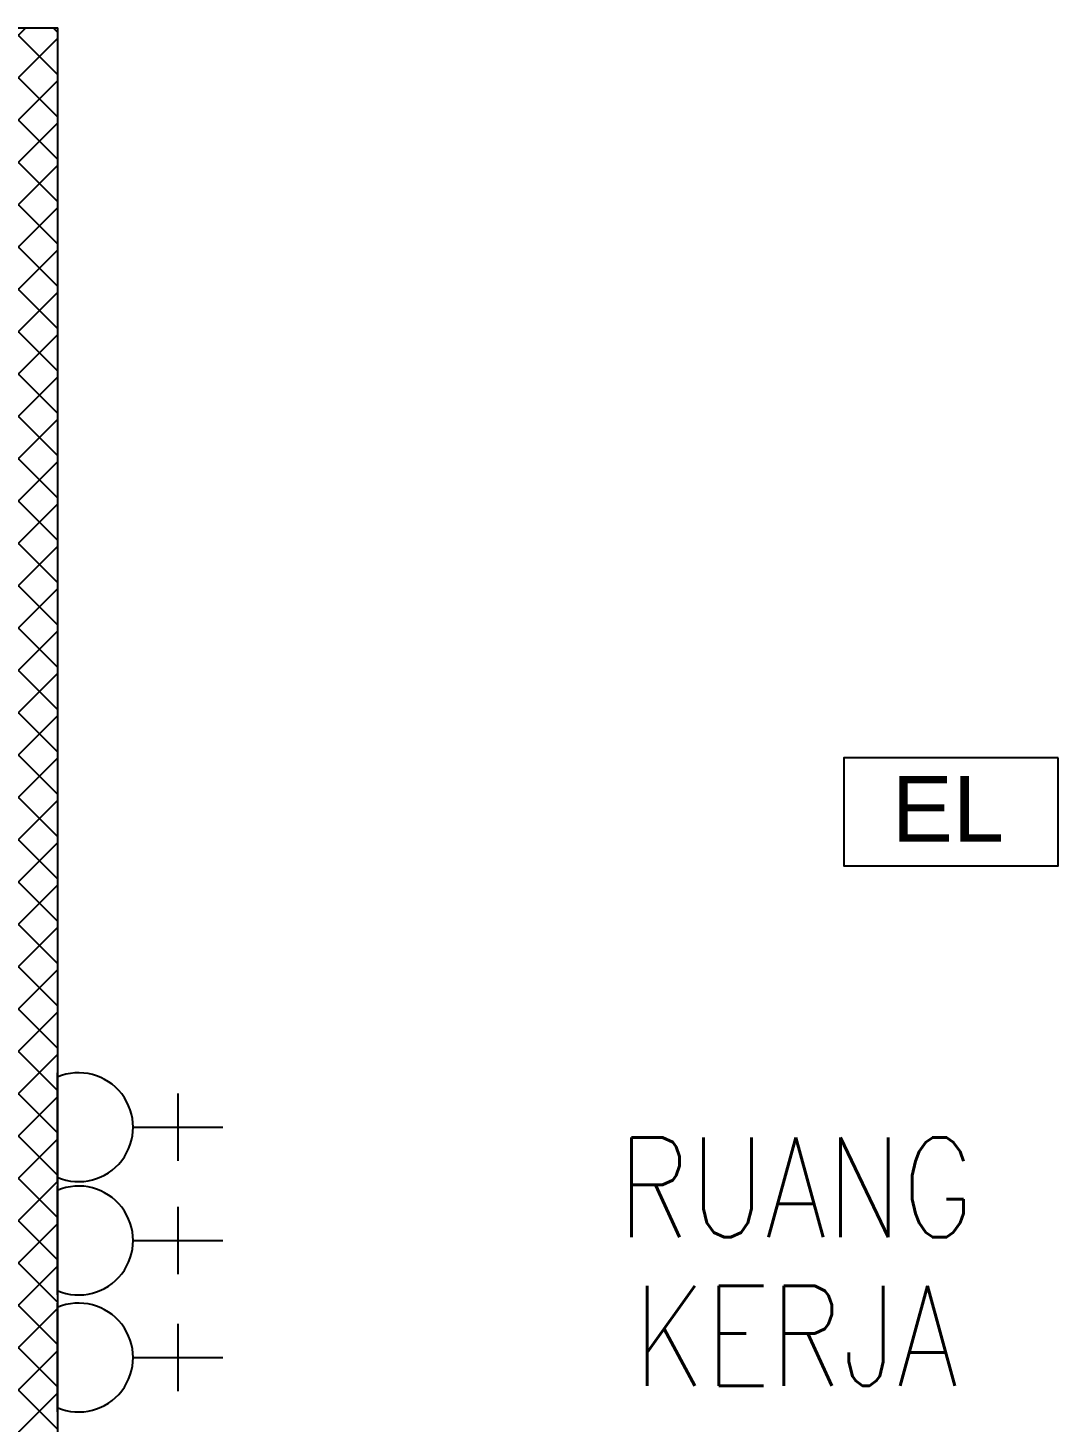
# Model space of a CAD drawing. Header units: inches. Extents: x -106706990 to 300603, y -86718466 to 1728185.
# Drawn here: x 150658 to 153239, y 40916 to 44410 of the extents above; entities that cross this region are included whole.
import ezdxf
from ezdxf.enums import TextEntityAlignment as Align

# ---------------------------------------------------------------- set-up
doc = ezdxf.new("R2010")
doc.units = ezdxf.units.IN
doc.header["$MEASUREMENT"] = 0
doc.linetypes.add('DASHED2', pattern=[0.375, 0.25, -0.125])
for name, color, linetype in [('A-HATCH', 8, 'Continuous'), ('A-PARTITION', 4, 'Continuous'), ('A-ROOMSYM', 3, 'Continuous'), ('A-TXTBOMBA', 7, 'Continuous'), ('area', 3, 'Continuous'), ('ELECT', 6, 'Continuous'), ('elk_LAMPU', 6, 'Continuous')]:
    doc.layers.add(name, color=color, linetype=linetype)
doc.layers.get('area').off()
doc.layers.get('elk_LAMPU').off()
doc.styles.add('arial', font='arial.ttf')
doc.styles.add('style1', font='romans.shx', dxfattribs={"height": 750})

# ---------------------------------------------------------------- blocks, each defined once
blk = doc.blocks.new('Elight')
at = {"layer": 'A-TXTBOMBA', "color": 6}
blk.add_lwpolyline([(86606267.2, -1196730.5), (86605730.7, -1196730.5), (86605730.7, -1197000.7), (86606267.2, -1197000.7)], close=True, dxfattribs=at)
at = {"layer": 'A-TXTBOMBA', "color": 6, "style": 'arial'}
blk.add_text('EL', height=164.84, dxfattribs=at).set_placement((86605850.2, -1196940.4))
blk = doc.blocks.new('SOCKET(in)')
at = {"layer": 'ELECT', "color": 6}
for p, q in [((86605160, -1198079.2), (86605160, -1197854.2)), ((86605075.7, -1197966.7), (86605244.4, -1197966.7)), ((86605023.6, -1198269), (86605296.4, -1198269))]:
    blk.add_line(p, q, dxfattribs=at)
blk.add_arc((86605160, -1198215.6), 136.4, 336.9763, 203.0237, dxfattribs=at)

msp = doc.modelspace()

# ---------------------------------------------------------------- hatches: boundary and pattern name
at = {"layer": 'A-HATCH'}
h = msp.add_hatch(dxfattribs=at)
h.set_pattern_fill('ANSI37', color=8, scale=600)
h.set_pattern_definition([(45, (114889.65, -264791.58), (-53.033009, 53.033009), []), (135, (114889.65, -264791.58), (-53.033009, -53.033009), [])])
h.paths.add_polyline_path([(144582.8, 44409.7), (144582.8, 39909.7), (144682.8, 39909.7), (144682.8, 44309.7), (146307.8, 44309.7), (146307.8, 44409.7)])
h.paths.add_polyline_path([(147657.8, 39909.7), (147707.8, 39909.7), (147707.8, 44409.7), (147657.8, 44409.7)])
h.paths.add_polyline_path([(147607.8, 39909.7), (147657.8, 39909.7), (147657.8, 44409.7), (147607.8, 44409.7)])
h.paths.add_polyline_path([(150632.8, 44309.7), (150632.8, 40509.7), (150732.8, 40509.7), (150732.8, 44409.7), (149007.8, 44409.7), (149007.8, 44309.7)])

# ---------------------------------------------------------------- linework, layer by layer
at = {"layer": 'A-PARTITION', "color": 8}
for p in [(149007.8, 44409.7), (150732.8, 40509.7)]:
    msp.add_line(p, (150732.8, 44409.7), dxfattribs=at)

# ---------------------------------------------------------------- block references
at = {"layer": 'area'}
msp.add_blockref('Elight', (-86453028.7, 1239311.1), dxfattribs=at)
at = {"layer": 'elk_LAMPU', "color": 0, "linetype": 'DASHED2', "lineweight": 18, "rotation": 270}
for p in [(1349000.4, 86646815.3), (1349000.4, 86646531.4), (1349000.4, 86646238.2)]:
    msp.add_blockref('SOCKET(in)', p, dxfattribs=at)

# ---------------------------------------------------------------- texts
at = {"layer": 'A-ROOMSYM', "color": 8, "style": 'style1', "width": 0.8}
for s, p in [('RUANG', (152581.6, 41379.8)), ('KERJA', (152581.6, 41007.6))]:
    msp.add_text(s, height=250, dxfattribs=at).set_placement(p, align=Align.CENTER)

doc.saveas('drawing.dxf')
